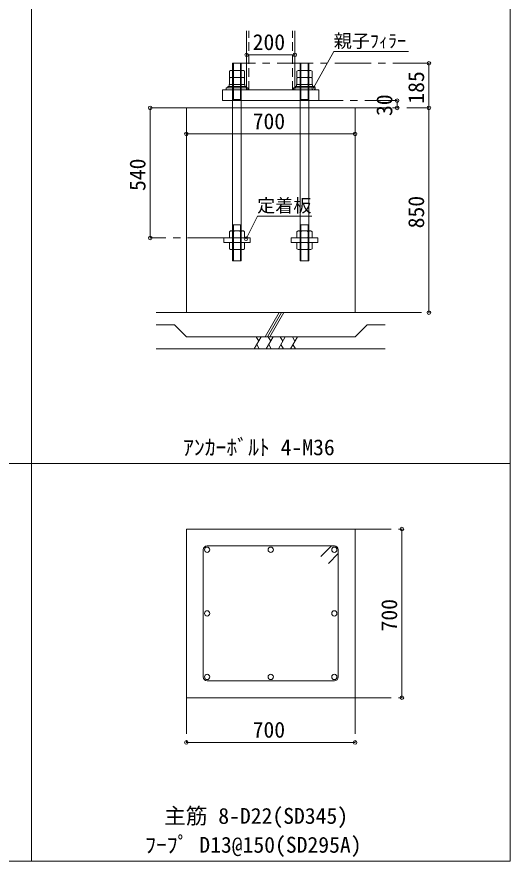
# Model space of a CAD drawing. Units: millimetres, scale not verified. Extents: x -24459 to 24278, y -16646 to 17081.
# Drawn here: x 2007 to 4054, y 1189 to 4694 of the extents above; entities that cross this region are included whole.
import ezdxf
from ezdxf.enums import TextEntityAlignment as Align

# ---------------------------------------------------------------- set-up
doc = ezdxf.new("R2010")
doc.units = ezdxf.units.MM
doc.header["$LTSCALE"] = 30
doc.header["$PDMODE"] = 32
doc.header["$PDSIZE"] = 15
doc.linetypes.add('CHAIN1', pattern=[8, 5, -1, 1, -1])
doc.linetypes.add('DASHED1', pattern=[1.8, 1.2, -0.6])
for name, color, linetype, lineweight in [('0-0_0-0', 7, 'Continuous', 18), ('0-1_補助線', 7, 'Continuous', 18), ('0-3_通り芯', 7, 'Continuous', 18), ('0-4_ＲＣ部材', 7, 'Continuous', 18), ('0-5_Ｓ部材', 7, 'Continuous', 18), ('0-6_木部材', 7, 'Continuous', 18), ('0-7_建具', 7, 'Continuous', 18), ('F-0_F-0', 7, 'Continuous', 18)]:
    doc.layers.add(name, color=color, linetype=linetype, lineweight=lineweight)
doc.layers.add('7-0_7-0', color=7, linetype='Continuous')
doc.styles.add('ＭＳ ゴシック', font='')
doc.styles.get('ＭＳ ゴシック').set_extended_font_data('MS Gothic')

msp = doc.modelspace()

# ---------------------------------------------------------------- linework, layer by layer
at = {"layer": '0-0_0-0'}
for p, q in [((2960.39, 4536.22), (3160.39, 4536.22)), ((3716.59, 4315.97), (3716.59, 4500.97)), ((3584.61, 4315.97), (3584.61, 4345.97)), ((2560.39, 3775.97), (2560.39, 4315.97)), ((3716.59, 3465.97), (3716.59, 4315.97)), ((2710.39, 4207.76), (3410.39, 4207.76)), ((3604.76, 1867.65), (3604.76, 2567.65)), ((2710.39, 1681.88), (3410.39, 1681.88))]:
    msp.add_line(p, q, dxfattribs=at)
at = {"layer": '0-0_0-0', "linetype": 'CHAIN1'}
for p, q in [((3716.59, 4500.97), (2938.39, 4500.97)), ((3210.39, 4345.97), (3584.61, 4345.97)), ((2710.39, 4315.97), (2560.39, 4315.97)), ((3385.39, 4315.97), (3716.59, 4315.97)), ((2865.39, 3775.97), (2560.39, 3775.97)), ((3535.39, 3465.97), (3716.59, 3465.97)), ((3410.39, 2567.65), (3604.76, 2567.65)), ((2710.39, 1867.65), (2710.39, 1681.88)), ((3410.39, 1867.65), (3410.39, 1681.88)), ((3410.39, 1867.65), (3604.76, 1867.65))]:
    msp.add_line(p, q, dxfattribs=at)
at = {"layer": '0-0_0-0', "color": 4}
for points in [[(3237.89, 4398.97), (3321.77, 4549.92), (3632.27, 4549.92)], [(2957.8, 3772.5), (3006.13, 3866.59), (3231.02, 3866.59)]]:
    msp.add_lwpolyline(points, dxfattribs=at)
at = {"layer": '0-0_0-0'}
for p in [(2960.39, 4536.22), (3160.39, 4536.22), (3716.59, 4500.97), (3237.89, 4398.97), (3584.61, 4345.97), (2560.39, 4315.97), (3584.61, 4315.97), (3716.59, 4315.97), (2710.39, 4207.76), (3410.39, 4207.76), (2560.39, 3775.97), (2957.8, 3772.5), (3716.59, 3465.97), (3604.76, 2567.65), (3604.76, 1867.65), (2710.39, 1681.88), (3410.39, 1681.88)]:
    msp.add_point(p, dxfattribs=at)
at = {"layer": '0-1_補助線'}
for p, q in [((2938.39, 4500.97), (2902.39, 4500.97)), ((2902.39, 3680.97), (2902.39, 4500.97)), ((2905.39, 4350.97), (2905.39, 4500.97)), ((2935.39, 4350.97), (2935.39, 4500.97)), ((2938.39, 3680.97), (2938.39, 4500.97)), ((3182.39, 3680.97), (3182.39, 4500.97)), ((3218.39, 4500.97), (3182.39, 4500.97)), ((3185.39, 4350.97), (3185.39, 4500.97)), ((3215.39, 4350.97), (3215.39, 4500.97)), ((3218.39, 3680.97), (3218.39, 4500.97)), ((2893.97, 4470.97), (2888.64, 4467.89)), ((2888.64, 4467.89), (2888.64, 4441.97)), ((2893.97, 4470.97), (2946.81, 4470.97)), ((2899.18, 4470.97), (2904.51, 4467.89)), ((2909.85, 4470.97), (2904.51, 4467.89)), ((2904.51, 4467.89), (2904.51, 4445.05)), ((2930.93, 4470.97), (2936.27, 4467.89)), ((2941.6, 4470.97), (2936.27, 4467.89)), ((2936.27, 4467.89), (2936.27, 4445.05)), ((2946.81, 4470.97), (2952.14, 4467.89)), ((2952.14, 4467.89), (2952.14, 4441.97)), ((3173.97, 4470.97), (3168.64, 4467.89)), ((3168.64, 4467.89), (3168.64, 4441.97)), ((3173.97, 4470.97), (3226.81, 4470.97)), ((3179.18, 4470.97), (3184.51, 4467.89)), ((3189.85, 4470.97), (3184.51, 4467.89)), ((3184.51, 4467.89), (3184.51, 4445.05)), ((3210.93, 4470.97), (3216.27, 4467.89)), ((3221.6, 4470.97), (3216.27, 4467.89)), ((3216.27, 4467.89), (3216.27, 4445.05)), ((3226.81, 4470.97), (3232.14, 4467.89)), ((3232.14, 4467.89), (3232.14, 4441.97)), ((2893.97, 4441.97), (2888.64, 4438.89)), ((2888.64, 4441.97), (2952.14, 4441.97)), ((2888.64, 4438.89), (2888.64, 4412.97)), ((2893.97, 4441.97), (2946.81, 4441.97)), ((2899.18, 4441.97), (2904.51, 4445.05)), ((2899.18, 4441.97), (2904.51, 4438.89)), ((2899.18, 4412.97), (2904.51, 4416.05)), ((2909.85, 4441.97), (2904.51, 4445.05)), ((2909.85, 4441.97), (2904.51, 4438.89)), ((2904.51, 4438.89), (2904.51, 4416.05)), ((2909.85, 4412.97), (2904.51, 4416.05)), ((2930.93, 4441.97), (2936.27, 4445.05)), ((2930.93, 4441.97), (2936.27, 4438.89)), ((2930.93, 4412.97), (2936.27, 4416.05)), ((2941.6, 4441.97), (2936.27, 4445.05)), ((2941.6, 4441.97), (2936.27, 4438.89)), ((2936.27, 4438.89), (2936.27, 4416.05)), ((2941.6, 4412.97), (2936.27, 4416.05)), ((2946.81, 4441.97), (2952.14, 4438.89)), ((2952.14, 4438.89), (2952.14, 4412.97)), ((3173.97, 4441.97), (3168.64, 4438.89)), ((3168.64, 4441.97), (3232.14, 4441.97)), ((3168.64, 4438.89), (3168.64, 4412.97)), ((3173.97, 4441.97), (3226.81, 4441.97)), ((3179.18, 4441.97), (3184.51, 4445.05)), ((3179.18, 4441.97), (3184.51, 4438.89)), ((3179.18, 4412.97), (3184.51, 4416.05)), ((3189.85, 4441.97), (3184.51, 4445.05)), ((3189.85, 4441.97), (3184.51, 4438.89)), ((3184.51, 4438.89), (3184.51, 4416.05)), ((3189.85, 4412.97), (3184.51, 4416.05)), ((3210.93, 4441.97), (3216.27, 4445.05)), ((3210.93, 4441.97), (3216.27, 4438.89)), ((3210.93, 4412.97), (3216.27, 4416.05)), ((3221.6, 4441.97), (3216.27, 4445.05)), ((3221.6, 4441.97), (3216.27, 4438.89)), ((3216.27, 4438.89), (3216.27, 4416.05)), ((3221.6, 4412.97), (3216.27, 4416.05)), ((3226.81, 4441.97), (3232.14, 4438.89)), ((3232.14, 4438.89), (3232.14, 4412.97)), ((2860.39, 4390.97), (2860.39, 4345.97)), ((3260.39, 4390.97), (2860.39, 4390.97)), ((2882.89, 4404.97), (2882.89, 4398.97)), ((2882.89, 4404.97), (2957.89, 4404.97)), ((2887.39, 4412.97), (2887.39, 4404.97)), ((2887.39, 4412.97), (2953.39, 4412.97)), ((2893.97, 4412.97), (2946.81, 4412.97)), ((2953.39, 4412.97), (2953.39, 4404.97)), ((2957.89, 4404.97), (2957.89, 4398.97)), ((2965.39, 4398.97), (2965.39, 4390.97)), ((3162.89, 4404.97), (3162.89, 4398.97)), ((3162.89, 4404.97), (3237.89, 4404.97)), ((3167.39, 4412.97), (3167.39, 4404.97)), ((3167.39, 4412.97), (3233.39, 4412.97)), ((3173.97, 4412.97), (3226.81, 4412.97)), ((3233.39, 4412.97), (3233.39, 4404.97)), ((3237.89, 4404.97), (3237.89, 4398.97)), ((3245.39, 4398.97), (3245.39, 4390.97)), ((3260.39, 4345.97), (3260.39, 4390.97)), ((2860.39, 4345.97), (3260.39, 4345.97)), ((2938.39, 4350.97), (2902.39, 4350.97)), ((3218.39, 4350.97), (3182.39, 4350.97)), ((2902.39, 3830.97), (2938.39, 3830.97)), ((2905.39, 3680.97), (2905.39, 3830.97)), ((2935.39, 3680.97), (2935.39, 3830.97)), ((3182.39, 3830.97), (3218.39, 3830.97)), ((3185.39, 3680.97), (3185.39, 3830.97)), ((3215.39, 3680.97), (3215.39, 3830.97)), ((2893.97, 3804.97), (2888.64, 3801.89)), ((2888.64, 3801.89), (2888.64, 3775.97)), ((2893.97, 3804.97), (2946.81, 3804.97)), ((2899.18, 3804.97), (2904.51, 3801.89)), ((2909.85, 3804.97), (2904.51, 3801.89)), ((2904.51, 3801.89), (2904.51, 3779.05)), ((2930.93, 3804.97), (2936.27, 3801.89)), ((2941.6, 3804.97), (2936.27, 3801.89)), ((2936.27, 3801.89), (2936.27, 3779.05)), ((2946.81, 3804.97), (2952.14, 3801.89)), ((2952.14, 3801.89), (2952.14, 3775.97)), ((3173.97, 3804.97), (3168.64, 3801.89)), ((3168.64, 3801.89), (3168.64, 3775.97)), ((3173.97, 3804.97), (3226.81, 3804.97)), ((3179.18, 3804.97), (3184.51, 3801.89)), ((3189.85, 3804.97), (3184.51, 3801.89)), ((3184.51, 3801.89), (3184.51, 3779.05)), ((3210.93, 3804.97), (3216.27, 3801.89)), ((3221.6, 3804.97), (3216.27, 3801.89)), ((3216.27, 3801.89), (3216.27, 3779.05)), ((3226.81, 3804.97), (3232.14, 3801.89)), ((3232.14, 3801.89), (3232.14, 3775.97)), ((2865.39, 3775.97), (2975.39, 3775.97)), ((2865.39, 3775.97), (2865.39, 3756.97)), ((2975.39, 3756.97), (2865.39, 3756.97)), ((2888.64, 3756.97), (2888.64, 3731.05)), ((2893.97, 3775.97), (2946.81, 3775.97)), ((2893.97, 3756.97), (2946.81, 3756.97)), ((2899.18, 3775.97), (2904.51, 3779.05)), ((2899.18, 3756.97), (2904.51, 3753.89)), ((2909.85, 3775.97), (2904.51, 3779.05)), ((2909.85, 3756.97), (2904.51, 3753.89)), ((2904.51, 3753.89), (2904.51, 3731.05)), ((2930.93, 3775.97), (2936.27, 3779.05)), ((2930.93, 3756.97), (2936.27, 3753.89)), ((2941.6, 3775.97), (2936.27, 3779.05)), ((2941.6, 3756.97), (2936.27, 3753.89)), ((2936.27, 3753.89), (2936.27, 3731.05)), ((2952.14, 3756.97), (2952.14, 3731.05)), ((2975.39, 3756.97), (2975.39, 3775.97)), ((3145.39, 3775.97), (3255.39, 3775.97)), ((3145.39, 3775.97), (3145.39, 3756.97)), ((3255.39, 3756.97), (3145.39, 3756.97)), ((3168.64, 3756.97), (3168.64, 3731.05)), ((3173.97, 3775.97), (3226.81, 3775.97)), ((3173.97, 3756.97), (3226.81, 3756.97)), ((3179.18, 3775.97), (3184.51, 3779.05)), ((3179.18, 3756.97), (3184.51, 3753.89)), ((3189.85, 3775.97), (3184.51, 3779.05)), ((3189.85, 3756.97), (3184.51, 3753.89)), ((3184.51, 3753.89), (3184.51, 3731.05)), ((3210.93, 3775.97), (3216.27, 3779.05)), ((3210.93, 3756.97), (3216.27, 3753.89)), ((3221.6, 3775.97), (3216.27, 3779.05)), ((3221.6, 3756.97), (3216.27, 3753.89)), ((3216.27, 3753.89), (3216.27, 3731.05)), ((3232.14, 3756.97), (3232.14, 3731.05)), ((3255.39, 3756.97), (3255.39, 3775.97)), ((2893.97, 3727.97), (2888.64, 3731.05)), ((2893.97, 3727.97), (2946.81, 3727.97)), ((2899.18, 3727.97), (2904.51, 3731.05)), ((2909.85, 3727.97), (2904.51, 3731.05)), ((2930.93, 3727.97), (2936.27, 3731.05)), ((2941.6, 3727.97), (2936.27, 3731.05)), ((2946.81, 3727.97), (2952.14, 3731.05)), ((3173.97, 3727.97), (3168.64, 3731.05)), ((3173.97, 3727.97), (3226.81, 3727.97)), ((3179.18, 3727.97), (3184.51, 3731.05)), ((3189.85, 3727.97), (3184.51, 3731.05)), ((3210.93, 3727.97), (3216.27, 3731.05)), ((3221.6, 3727.97), (3216.27, 3731.05)), ((3226.81, 3727.97), (3232.14, 3731.05)), ((2902.39, 3680.97), (2938.39, 3680.97)), ((3182.39, 3680.97), (3218.39, 3680.97))]:
    msp.add_line(p, q, dxfattribs=at)
for points in [[(2965.39, 4398.97), (2875.39, 4398.97), (2875.39, 4390.97)], [(3245.39, 4398.97), (3155.39, 4398.97), (3155.39, 4390.97)]]:
    msp.add_lwpolyline(points, dxfattribs=at)
at = {"layer": '0-3_通り芯'}
for p, q in [((2960.39, 4390.97), (2960.39, 4635.61)), ((3160.39, 4390.97), (3160.39, 4635.61))]:
    msp.add_line(p, q, dxfattribs=at)
at = {"layer": '0-3_通り芯', "linetype": 'DASHED1'}
for p, q in [((2969.39, 4390.97), (2969.39, 4635.61)), ((3151.39, 4390.97), (3151.39, 4635.61))]:
    msp.add_line(p, q, dxfattribs=at)
at = {"layer": '0-4_ＲＣ部材'}
for p, q in [((2710.39, 4315.97), (3410.39, 4315.97)), ((2710.39, 3465.97), (2710.39, 4315.97)), ((3410.39, 3465.97), (3410.39, 4315.97)), ((2585.39, 3465.97), (3535.39, 3465.97)), ((2710.39, 2567.65), (3410.39, 2567.65)), ((2710.39, 1867.65), (2710.39, 2567.65)), ((3410.39, 2567.65), (3410.39, 1867.65)), ((3410.39, 1867.65), (2710.39, 1867.65))]:
    msp.add_line(p, q, dxfattribs=at)
at = {"layer": '0-5_Ｓ部材'}
for p, q in [((3037.24, 3365.97), (3094.98, 3465.97)), ((3047.24, 3365.97), (3104.98, 3465.97)), ((3057.24, 3365.97), (3114.98, 3465.97)), ((2585.39, 3415.97), (2660.39, 3415.97)), ((2710.39, 3365.97), (2660.39, 3415.97)), ((2710.39, 3365.97), (3410.39, 3365.97)), ((2992.08, 3315.97), (3020.95, 3365.97)), ((3010.56, 3347.97), (3000.17, 3365.97)), ((3042.08, 3315.97), (3070.95, 3365.97)), ((3060.56, 3347.97), (3050.17, 3365.97)), ((3092.08, 3315.97), (3120.95, 3365.97)), ((3110.56, 3347.97), (3100.17, 3365.97)), ((3142.08, 3315.97), (3170.95, 3365.97)), ((3160.56, 3347.97), (3150.17, 3365.97)), ((3002.47, 3333.97), (3012.87, 3315.97)), ((3052.47, 3333.97), (3062.87, 3315.97)), ((3102.47, 3333.97), (3112.87, 3315.97)), ((3152.47, 3333.97), (3162.87, 3315.97)), ((2585.39, 3315.97), (3535.39, 3315.97))]:
    msp.add_line(p, q, dxfattribs=at)
msp.add_lwpolyline([(3410.39, 3365.97), (3460.39, 3415.97), (3535.39, 3415.97)], dxfattribs=at)
at = {"layer": '0-6_木部材'}
for p, q in [((3324.39, 2497.65), (2796.39, 2497.65)), ((3312.14, 2497.8), (3268.68, 2454.34)), ((2780.39, 1953.65), (2780.39, 2481.65)), ((3340.39, 2466.05), (3299.6, 2425.26)), ((3340.39, 1953.65), (3340.39, 2481.65)), ((2796.39, 1937.65), (3324.39, 1937.65))]:
    msp.add_line(p, q, dxfattribs=at)
for centre, start, end in [((2796.39, 2481.65), 90, 180), ((3324.39, 2481.65), 0, 90), ((2796.39, 1953.65), 180, 270), ((3324.39, 1953.65), 270, 0)]:
    msp.add_arc(centre, 16, start, end, dxfattribs=at)
at = {"layer": '0-7_建具'}
for centre in [(2796.39, 2481.65), (3060.39, 2481.65), (3324.39, 2481.65), (2796.39, 2217.65), (3324.39, 2217.65), (2796.39, 1953.65), (3060.39, 1953.65), (3324.39, 1953.65)]:
    msp.add_circle(centre, 11, dxfattribs=at)
at = {"layer": 'F-0_F-0'}
for p, q in [((2067.01, 1189.25), (2067.01, 6364.25)), ((4053.76, 2839.25), (-4133.24, 2839.25))]:
    msp.add_line(p, q, dxfattribs=at)
msp.add_lwpolyline([(-4133.24, 1189.25), (4053.76, 1189.25), (4053.76, 6364.25)], dxfattribs=at)

# ---------------------------------------------------------------- texts
at = {"layer": '0-0_0-0', "style": 'ＭＳ ゴシック'}
for s, height, p in [('親子ﾌｨﾗｰ', 54.99, (3321.77, 4549.92)), ('200', 65.98, (2985.39, 4536.22)), ('700', 65.98, (2985.39, 4207.76)), ('定着板', 54.99, (3004.13, 3866.59)), ('700', 65.98, (2985.39, 1681.88))]:
    msp.add_text(s, height=height, dxfattribs=at).set_placement(p, align=Align.BOTTOM_LEFT)
for s, p in [('185', (3716.59, 4333.47)), ('30', (3584.61, 4282.22)), ('540', (2560.39, 3970.97)), ('850', (3716.59, 3815.97)), ('700', (3604.76, 2142.65))]:
    msp.add_text(s, height=65.98, rotation=90, dxfattribs=at).set_placement(p, align=Align.BOTTOM_LEFT)
at = {"layer": '7-0_7-0', "style": 'ＭＳ ゴシック'}
for s, p in [('ｱﾝｶｰﾎﾞﾙﾄ 4-M36', (2696.64, 2854.25)), ('主筋 8-D22(SD345)', (2617.89, 1324.25)), ('ﾌｰﾌﾟ D13@150(SD295A)', (2539.14, 1204.25))]:
    msp.add_text(s, height=65.98, dxfattribs=at).set_placement(p, align=Align.BOTTOM_LEFT)

doc.saveas('drawing.dxf')
